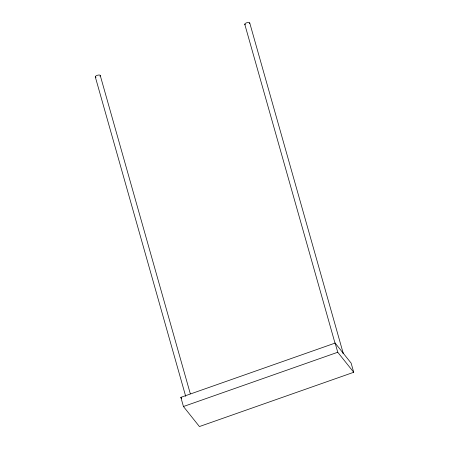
<?xml version="1.0" encoding="UTF-8"?>
<svg xmlns="http://www.w3.org/2000/svg" width="449" height="449" viewBox="0 0 449 449"><rect width="100%" height="100%" fill="white"/><g stroke="black" fill="none" stroke-linecap="round" stroke-linejoin="round"><path stroke-width="0.67" d="M180.852 397.343L335.15 343.075L351.124 363.106L353.722 372.283L199.418 426.55L183.445 406.519L180.852 397.343L181.688 398.398M183.445 406.519L337.749 352.252L353.722 372.283M249.762 23.039L343.227 353.335M335.15 343.075L337.749 352.252M244.761 24.24L334.982 343.081M100.284 75.606L190.314 393.773M95.278 76.813L185.695 396.327M342.884 352.903A2.582 0.999 -15.8 0 1 343.148 353.621M245.508 24.79A2.582 0.999 -15.8 0 1 245.334 23.443A2.582 0.999 -15.8 0 1 248.679 22.456A2.582 0.999 -15.8 0 1 249.436 23.629M96.024 77.363A2.582 0.999 -15.8 0 1 95.856 76.016A2.582 0.999 -15.8 0 1 99.201 75.022A2.582 0.999 -15.8 0 1 99.959 76.201"/></g></svg>
